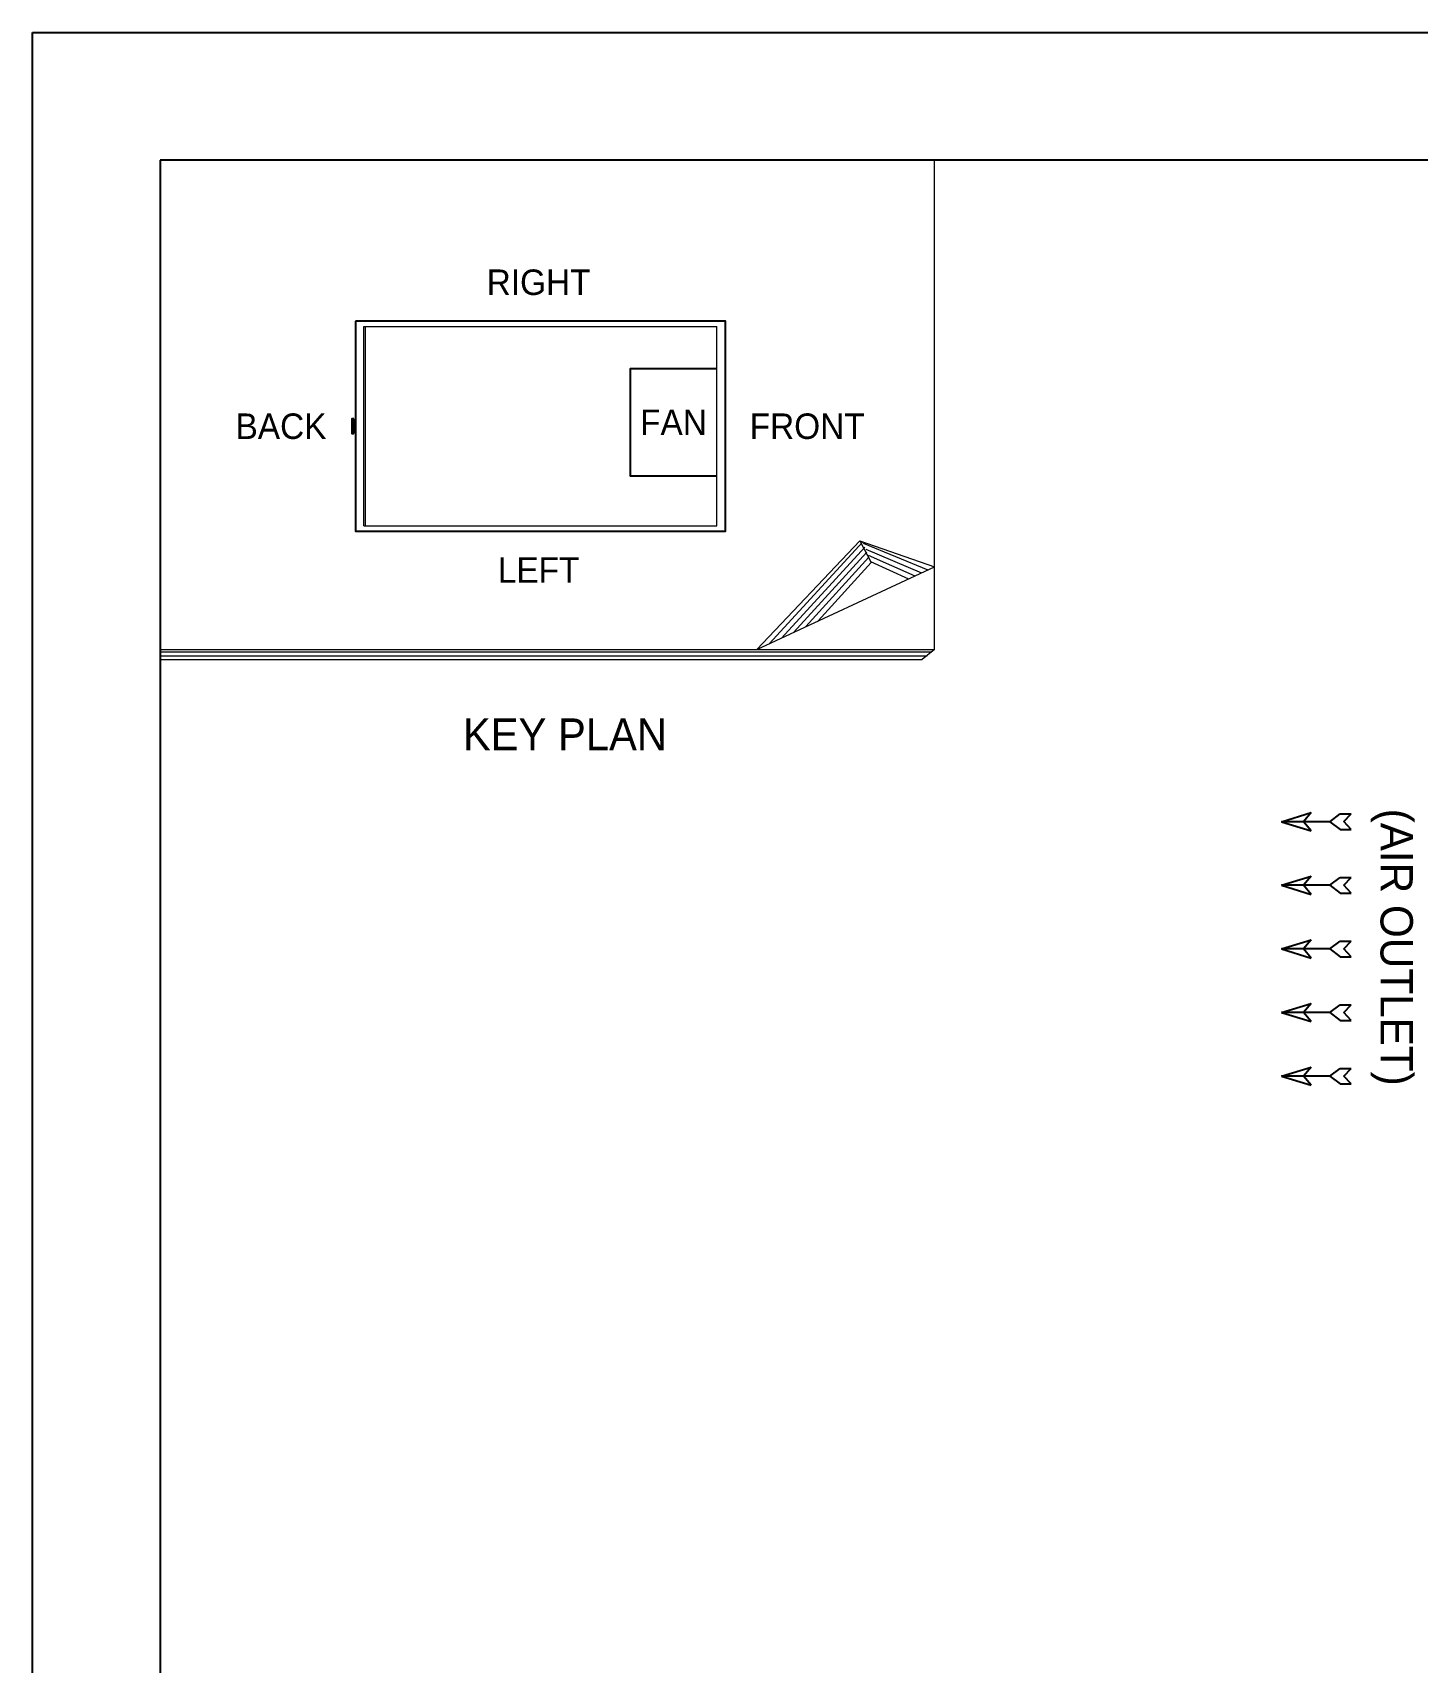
# Model space of a CAD drawing. Header units: millimetres. Extents: x -17070 to 43320, y -291348 to 36448.
# Drawn here: x 12354 to 20350, y 27032 to 36448 of the extents above; entities that cross this region are included whole.
import ezdxf
from ezdxf.enums import TextEntityAlignment as Align

# ---------------------------------------------------------------- set-up
doc = ezdxf.new("R2010")
doc.units = ezdxf.units.MM
for name, color, linetype in [('냉각탑', 4, 'Continuous'), ('냉각탑_box', 1, 'Continuous'), ('냉각탑_dim', 1, 'Continuous'), ('냉각탑_form', 1, 'Continuous'), ('냉각탑_text', 3, 'Continuous')]:
    doc.layers.add(name, color=color, linetype=linetype)
doc.styles.add('돋움', font='Dotum.ttf')

# ---------------------------------------------------------------- blocks, each defined once
blk = doc.blocks.new('화살표 IN OUT')
at = {"layer": '냉각탑_dim'}
for p, q in [((-322.7, 43), (-383.9, 43)), ((-343.1, 0.5), (-383.9, 43)), ((-383.9, -43), (-343.1, 0.5)), ((-266.4, 0), (-322.7, 43)), ((-266.4, 0), (-322.7, -43)), ((-266.4, 0), (0, 0)), ((-163.5, 50), (-121.5, 0)), ((0, 0), (-163.5, 50)), ((-163.5, -50), (-121.5, 0)), ((0, 0), (-163.5, -50)), ((-322.7, -43), (-383.9, -43))]:
    blk.add_line(p, q, dxfattribs=at)

msp = doc.modelspace()

# ---------------------------------------------------------------- linework, layer by layer
at = {"layer": 'Defpoints'}
msp.add_lwpolyline([(12353.9, 36447.8), (43319.7, 36447.8), (43319.7, 14550.6), (12353.9, 14550.6)], close=True, dxfattribs=at)
at = {"layer": '냉각탑', "lineweight": 20, "ltscale": 30}
for p, q in [((14267.1, 33598.8), (14267.1, 34749.1)), ((14267.1, 34749.1), (16304.5, 34749.1)), ((14276.8, 33598.8), (14276.8, 34749.1)), ((16304.5, 33598.8), (16304.5, 34749.1)), ((14267.1, 33598.8), (16304.5, 33598.8))]:
    msp.add_line(p, q, dxfattribs=at)
at = {"layer": '냉각탑', "ltscale": 30}
msp.add_lwpolyline([(14218.6, 34780.6), (14218.6, 33567.2), (16354.2, 33567.2), (16354.2, 34780.6)], close=True, dxfattribs=at)
for points in [[(16304.5, 34505.2), (15805.4, 34505.2), (15805, 33887.6), (16304.5, 33887.6)], [(14209.4, 34216.9), (14197.1, 34216.9), (14197.1, 34131), (14209.4, 34131)], [(14203.2, 34216.9), (14203.2, 34131)], [(14209.4, 34131), (14209.4, 34216.9)]]:
    msp.add_lwpolyline(points, dxfattribs=at)
at = {"layer": '냉각탑_box', "lineweight": 20}
for p, q in [((17561, 32883), (17561, 35710.5)), ((16535.2, 32883), (17130.5, 33512.3)), ((16606.3, 32916.3), (17147.9, 33505.1)), ((16677.5, 32949.5), (17159.8, 33475.6)), ((16748.6, 32982.8), (17171.6, 33446.2)), ((17130.5, 33512.3), (17561, 33362.3)), ((17130.5, 33512.3), (17195.2, 33387.2)), ((17150.4, 33499.1), (17523.6, 33344.8)), ((17164.6, 33463.6), (17486.1, 33327.3)), ((17178.8, 33428.1), (17448.7, 33309.8)), ((16535.2, 32883), (17561, 33362.3)), ((16819.8, 33016), (17183.4, 33416.7)), ((16891, 33049.3), (17195.2, 33387.2)), ((17193.1, 33392.6), (17411.2, 33292.3)), ((13091.2, 32883), (17561, 32883)), ((13091.2, 32870.7), (17546.2, 32870.7)), ((17561, 32883), (17491.5, 32825.5)), ((13091.2, 32848.1), (17518.8, 32848.1)), ((13091.2, 32825.5), (17491.5, 32825.5))]:
    msp.add_line(p, q, dxfattribs=at)
at = {"layer": '냉각탑_form'}
msp.add_lwpolyline([(13091.2, 35710.5), (13091.2, 15287.8), (42582.4, 15287.8), (42582.4, 35710.5)], close=True, dxfattribs=at)

# ---------------------------------------------------------------- block references
at = {"layer": '냉각탑_dim', "lineweight": 20, "xscale": -1.04999997375291, "yscale": 1.04999997374806, "zscale": 1.04999997375}
for p in [(19564.9, 31889), (19564.9, 31521.5), (19564.9, 31154), (19564.9, 30786.5), (19564.9, 30419)]:
    msp.add_blockref('화살표 IN OUT', p, dxfattribs=at)

# ---------------------------------------------------------------- texts
at = {"layer": '냉각탑_text', "lineweight": 20, "style": '돋움'}
for s, height, p in [('RIGHT', 147.42, (15275.8, 35005.5)), ('BACK', 147.42, (13788.3, 34173.9)), ('FAN', 147.42, (16054.7, 34196.4)), ('FRONT', 147.42, (16826.6, 34173.9)), ('LEFT', 147.42, (15275.8, 33343.1)), ('KEY PLAN', 184.27, (15427.9, 32393.6))]:
    msp.add_text(s, height=height, dxfattribs=at).set_placement(p, align=Align.MIDDLE_CENTER)
msp.add_text('(AIR OUTLET)', height=186.667, rotation=270, dxfattribs=at).set_placement((20230.8, 31164), align=Align.MIDDLE_CENTER)

doc.saveas('drawing.dxf')
